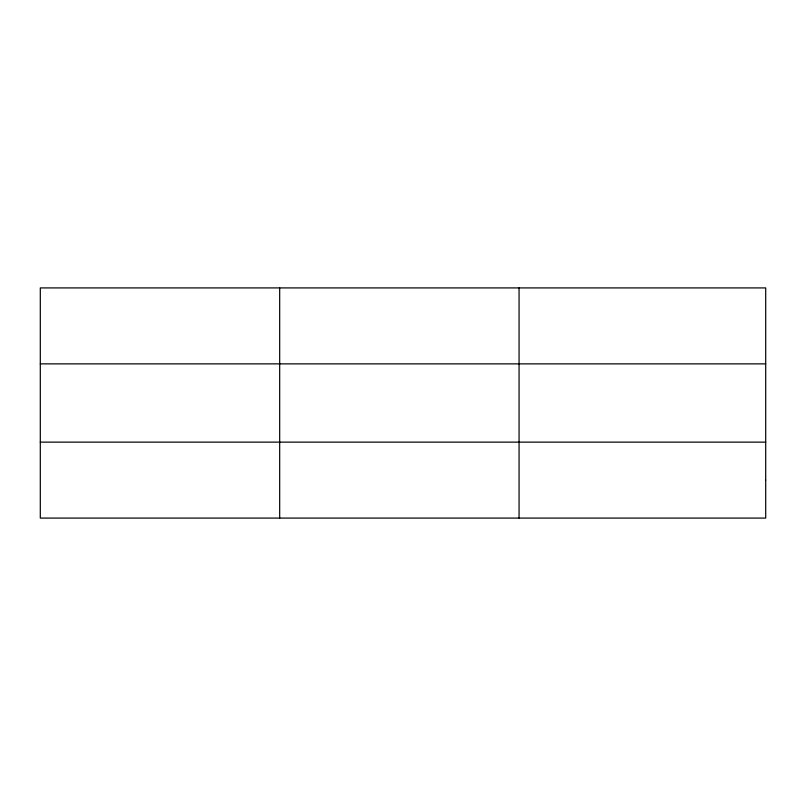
<?xml version="1.0" encoding="UTF-8"?>
<svg xmlns="http://www.w3.org/2000/svg" width="806" height="806" viewBox="0 0 806 806"><rect width="100%" height="100%" fill="white"/><g stroke="black" fill="none" stroke-linecap="round" stroke-linejoin="round"><path stroke-width="1.21" d="M279.682 287.913L279.682 518.087M519.064 287.913L519.064 518.087M40.3 363.869L765.7 363.869M40.3 442.131L765.7 442.131M765.7 480.114L765.7 518.087L40.3 518.087L40.3 287.913L765.7 287.913L765.7 480.114"/></g></svg>
